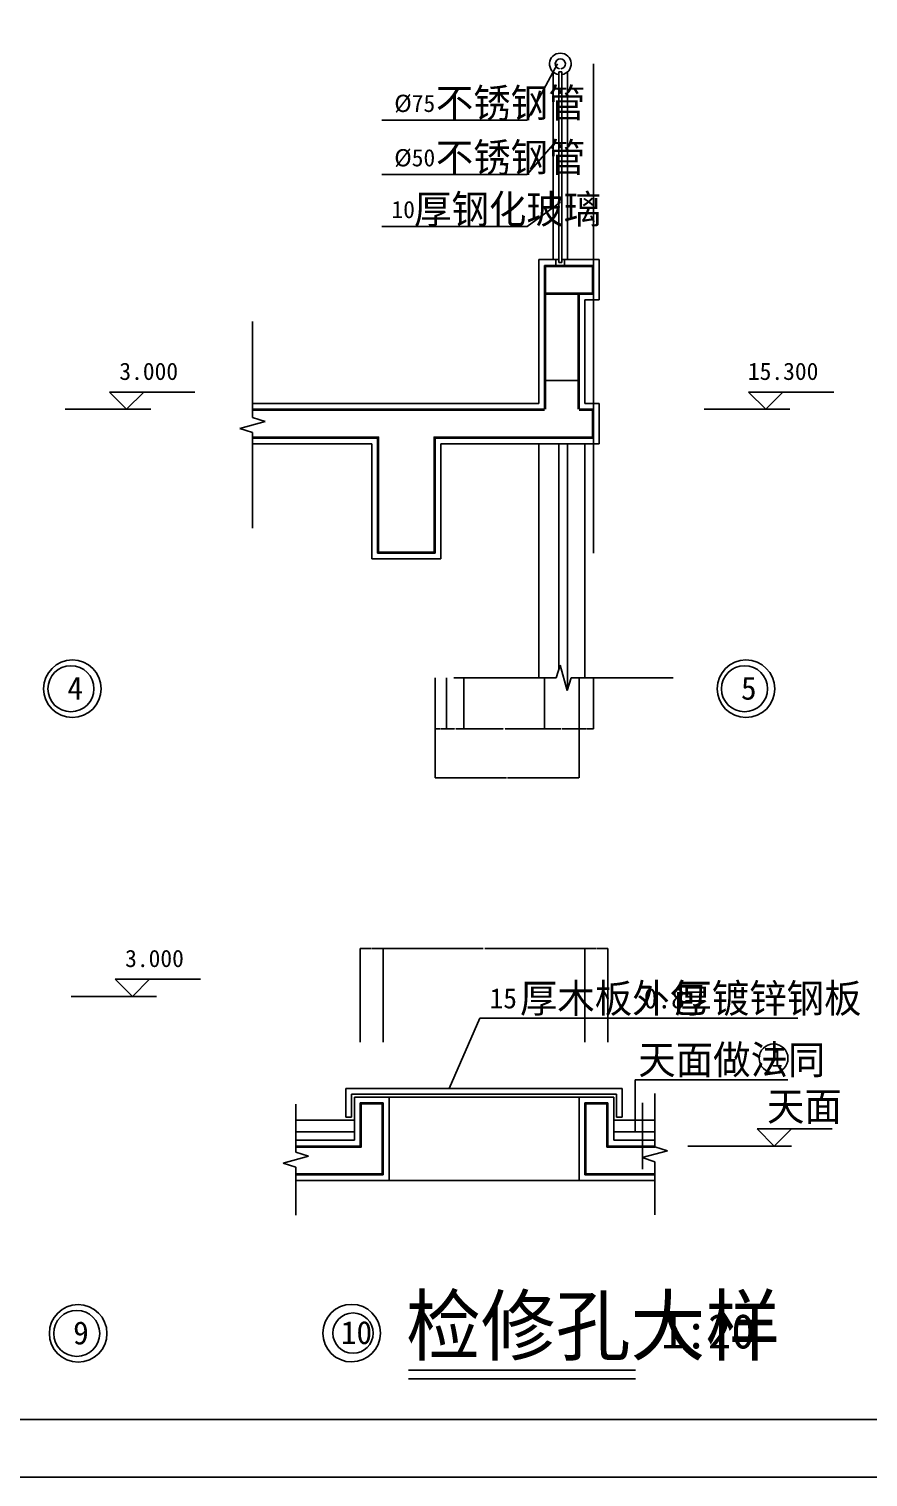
# Model space of a CAD drawing. Header units: metres. Extents: x 2560 to 14440, y -4690 to 3710.
# Drawn here: x 4829 to 7744, y -4690 to 342 of the extents above; entities that cross this region are included whole.
import ezdxf

# ---------------------------------------------------------------- set-up
doc = ezdxf.new("R2010")
doc.units = ezdxf.units.M
for name, color, linetype in [('E_WALL', 7, 'Continuous'), ('LM', 141, 'Continuous'), ('OTHER', 7, 'Continuous'), ('PUB_DIM', 3, 'Continuous'), ('PUB_TEXT', 7, 'Continuous'), ('PUB_TITLE', 4, 'Continuous'), ('PUB_WALL', 7, 'Continuous'), ('S_FLOOR', 2, 'Continuous'), ('S_OTHER', 7, 'Continuous'), ('S_SURFACE', 6, 'Continuous'), ('S_WALL', 7, 'Continuous')]:
    doc.layers.add(name, color=color, linetype=linetype)
doc.dimstyles.get("Standard").update_dxf_attribs({"dimtxt": 2.5, "dimasz": 2.5, "dimexe": 1.25, "dimexo": 0.625, "dimtad": 1, "dimcen": 2.5, "dimazin": 3, "dimtfac": 1, "dimtmove": 0, "dimatfit": 3})

# ---------------------------------------------------------------- blocks, each defined once
blk = doc.blocks.new('*D59')
for p, q in [((6240, -1912.64), (6240, -2260)), ((6740, -1912.64), (6740, -2260)), ((6240.25, -2260), (6488.5, -2260)), ((6491.5, -2260), (6739.75, -2260))]:
    blk.add_line(p, q)
at = {"layer": 'Defpoints'}
for p in [(6240, -1912.64), (6740, -1912.64), (6240, -2260)]:
    blk.add_point(p, dxfattribs=at)
at = {"layer": 'PUB_DIM', "insert": (6490, -2260), "char_height": 1, "attachment_point": 5}
blk.add_mtext('500', dxfattribs=at)
blk = doc.blocks.new('*D60')
for p, q in [((6340.02, -1912.64), (6340.02, -2090)), ((6620, -1912.64), (6620, -2090)), ((6340.27, -2090), (6477.01, -2090)), ((6483.01, -2090), (6619.75, -2090))]:
    blk.add_line(p, q)
at = {"layer": 'Defpoints'}
for p in [(6340.02, -1912.64), (6620, -1912.64), (6340.02, -2090)]:
    blk.add_point(p, dxfattribs=at)
at = {"layer": 'PUB_DIM', "insert": (6480.01, -2090), "char_height": 1, "attachment_point": 5}
blk.add_mtext('279,98', dxfattribs=at)
blk = doc.blocks.new('*D61')
for p, q in [((6240, -1912.64), (6240, -2090)), ((6280, -1912.64), (6280, -2090)), ((6240.25, -2090), (6259, -2090)), ((6261, -2090), (6279.75, -2090))]:
    blk.add_line(p, q)
at = {"layer": 'Defpoints'}
for p in [(6240, -1912.64), (6280, -1912.64), (6240, -2090)]:
    blk.add_point(p, dxfattribs=at)
at = {"layer": 'PUB_DIM', "insert": (6260, -2090), "char_height": 1, "attachment_point": 5}
blk.add_mtext('40', dxfattribs=at)
blk = doc.blocks.new('*D62')
for p, q in [((6280, -1912.64), (6280, -2090)), ((6340.02, -1912.64), (6340.02, -2090)), ((6280.25, -2090), (6307.51, -2090)), ((6312.51, -2090), (6339.77, -2090))]:
    blk.add_line(p, q)
at = {"layer": 'Defpoints'}
for p in [(6280, -1912.64), (6340.02, -1912.64), (6280, -2090)]:
    blk.add_point(p, dxfattribs=at)
at = {"layer": 'PUB_DIM', "insert": (6310.01, -2090), "char_height": 1, "attachment_point": 5}
blk.add_mtext('60,02', dxfattribs=at)
blk = doc.blocks.new('*D63')
for p, q in [((6740, -1912.64), (6740, -2090)), ((6790, -1912.64), (6790, -2090)), ((6740.25, -2090), (6764, -2090)), ((6766, -2090), (6789.75, -2090))]:
    blk.add_line(p, q)
at = {"layer": 'Defpoints'}
for p in [(6740, -1912.64), (6790, -1912.64), (6740, -2090)]:
    blk.add_point(p, dxfattribs=at)
at = {"layer": 'PUB_DIM', "insert": (6765, -2090), "char_height": 1, "attachment_point": 5}
blk.add_mtext('50', dxfattribs=at)
blk = doc.blocks.new('*D64')
for p, q in [((6620, -1912.64), (6620, -2090)), ((6740, -1912.64), (6740, -2090)), ((6620.25, -2090), (6678.5, -2090)), ((6681.5, -2090), (6739.75, -2090))]:
    blk.add_line(p, q)
at = {"layer": 'Defpoints'}
for p in [(6620, -1912.64), (6740, -1912.64), (6620, -2090)]:
    blk.add_point(p, dxfattribs=at)
at = {"layer": 'PUB_DIM', "insert": (6680, -2090), "char_height": 1, "attachment_point": 5}
blk.add_mtext('120', dxfattribs=at)
blk = doc.blocks.new('*D65')
for p, q in [((6789.75, -372.46), (6789.5, -372.46)), ((6790, -580), (6790, -372.46)), ((6790, -480), (6790, -372.46)), ((6790, -372.46), (6790, -372.46)), ((6790.25, -372.46), (6790.5, -372.46))]:
    blk.add_line(p, q)
at = {"layer": 'Defpoints'}
for p in [(6790, -372.46), (6790, -480), (6790, -580)]:
    blk.add_point(p, dxfattribs=at)
at = {"layer": 'PUB_DIM', "insert": (6790, -371.335), "char_height": 1, "attachment_point": 5}
blk.add_mtext('0', dxfattribs=at)
blk = doc.blocks.new('*D66')
for p, q in [((6790, -980), (6790, -1230)), ((6789.75, -1230), (6789.5, -1230)), ((6790, -1480), (6790, -1230)), ((6790, -1230), (6790, -1230)), ((6790.25, -1230), (6790.5, -1230))]:
    blk.add_line(p, q)
at = {"layer": 'Defpoints'}
for p in [(6790, -980), (6790, -1230), (6790, -1480)]:
    blk.add_point(p, dxfattribs=at)
at = {"layer": 'PUB_DIM', "insert": (6790, -1228.875), "char_height": 1, "attachment_point": 5}
blk.add_mtext('0', dxfattribs=at)
blk = doc.blocks.new('*D67')
for p, q in [((6790, -980), (6790, -1030)), ((6789.75, -1030), (6789.5, -1030)), ((6790, -1080), (6790, -1030)), ((6790, -1030), (6790, -1030)), ((6790.25, -1030), (6790.5, -1030))]:
    blk.add_line(p, q)
at = {"layer": 'Defpoints'}
for p in [(6790, -980), (6790, -1030), (6790, -1080)]:
    blk.add_point(p, dxfattribs=at)
at = {"layer": 'PUB_DIM', "insert": (6790, -1028.875), "char_height": 1, "attachment_point": 5}
blk.add_mtext('0', dxfattribs=at)
blk = doc.blocks.new('*D68')
for p, q in [((6790, -1080), (6790, -1155)), ((6789.75, -1155), (6789.5, -1155)), ((6790, -1230), (6790, -1155)), ((6790, -1155), (6790, -1155)), ((6790.25, -1155), (6790.5, -1155))]:
    blk.add_line(p, q)
at = {"layer": 'Defpoints'}
for p in [(6790, -1080), (6790, -1155), (6790, -1230)]:
    blk.add_point(p, dxfattribs=at)
at = {"layer": 'PUB_DIM', "insert": (6790, -1153.875), "char_height": 1, "attachment_point": 5}
blk.add_mtext('0', dxfattribs=at)
blk = doc.blocks.new('*D69')
for p, q in [((6790, -1230), (6790, -1355)), ((6789.75, -1355), (6789.5, -1355)), ((6790, -1480), (6790, -1355)), ((6790, -1355), (6790, -1355)), ((6790.25, -1355), (6790.5, -1355))]:
    blk.add_line(p, q)
at = {"layer": 'Defpoints'}
for p in [(6790, -1230), (6790, -1355), (6790, -1480)]:
    blk.add_point(p, dxfattribs=at)
at = {"layer": 'PUB_DIM', "insert": (6790, -1353.875), "char_height": 1, "attachment_point": 5}
blk.add_mtext('0', dxfattribs=at)
blk = doc.blocks.new('*D70')
for p, q in [((6790, -480), (6790, -730)), ((6789.75, -730), (6789.5, -730)), ((6790, -980), (6790, -730)), ((6790, -730), (6790, -730)), ((6790.25, -730), (6790.5, -730))]:
    blk.add_line(p, q)
at = {"layer": 'Defpoints'}
for p in [(6790, -480), (6790, -730), (6790, -980)]:
    blk.add_point(p, dxfattribs=at)
at = {"layer": 'PUB_DIM', "insert": (6790, -728.875), "char_height": 1, "attachment_point": 5}
blk.add_mtext('0', dxfattribs=at)
blk = doc.blocks.new('*D71')
for p, q in [((6790, -880), (6790, -930)), ((6789.75, -930), (6789.5, -930)), ((6790, -980), (6790, -930)), ((6790, -930), (6790, -930)), ((6790.25, -930), (6790.5, -930))]:
    blk.add_line(p, q)
at = {"layer": 'Defpoints'}
for p in [(6790, -880), (6790, -930), (6790, -980)]:
    blk.add_point(p, dxfattribs=at)
at = {"layer": 'PUB_DIM', "insert": (6790, -928.875), "char_height": 1, "attachment_point": 5}
blk.add_mtext('0', dxfattribs=at)
blk = doc.blocks.new('*D72')
for p, q in [((6790, 220), (6790, -130)), ((6789.75, -130), (6789.5, -130)), ((6790, -480), (6790, -130)), ((6790, -130), (6790, -130)), ((6790.25, -130), (6790.5, -130))]:
    blk.add_line(p, q)
at = {"layer": 'Defpoints'}
for p in [(6790, 220), (6790, -130), (6790, -480)]:
    blk.add_point(p, dxfattribs=at)
at = {"layer": 'PUB_DIM', "insert": (6790, -128.875), "char_height": 1, "attachment_point": 5}
blk.add_mtext('0', dxfattribs=at)
blk = doc.blocks.new('*D73')
for p, q in [((6790, -580), (6790, -730)), ((6789.75, -730), (6789.5, -730)), ((6790, -880), (6790, -730)), ((6790, -730), (6790, -730)), ((6790.25, -730), (6790.5, -730))]:
    blk.add_line(p, q)
at = {"layer": 'Defpoints'}
for p in [(6790, -580), (6790, -730), (6790, -880)]:
    blk.add_point(p, dxfattribs=at)
at = {"layer": 'PUB_DIM', "insert": (6790, -728.875), "char_height": 1, "attachment_point": 5}
blk.add_mtext('0', dxfattribs=at)
blk = doc.blocks.new('*D119')
for p, q in [((6019, -2853.56), (5979.75, -2853.56)), ((5980, -3179), (5980, -2853.56)), ((6060.25, -2853.56), (6021, -2853.56)), ((6060, -3179), (6060, -2853.56))]:
    blk.add_line(p, q)
at = {"layer": 'Defpoints'}
for p in [(6060, -2853.56), (5980, -3179), (6060, -3179)]:
    blk.add_point(p, dxfattribs=at)
at = {"layer": 'PUB_DIM', "insert": (6020, -2853.56), "char_height": 1, "attachment_point": 5}
blk.add_mtext('80', dxfattribs=at)
blk = doc.blocks.new('*D120')
for p, q in [((6407.185, -2853.56), (6059.75, -2853.56)), ((6060, -3179), (6060, -2853.56)), ((6760.62, -2853.56), (6413.185, -2853.56)), ((6760.37, -3179), (6760.37, -2853.56))]:
    blk.add_line(p, q)
at = {"layer": 'Defpoints'}
for p in [(6760.37, -2853.56), (6060, -3179), (6760.37, -3179)]:
    blk.add_point(p, dxfattribs=at)
at = {"layer": 'PUB_DIM', "insert": (6410.185, -2853.56), "char_height": 1, "attachment_point": 5}
blk.add_mtext('700,37', dxfattribs=at)
blk = doc.blocks.new('*D121')
for p, q in [((6960.09, -3390), (6960.09, -3465)), ((6959.84, -3465), (6959.59, -3465)), ((6960.09, -3540), (6960.09, -3465)), ((6960.09, -3465), (6960.09, -3465)), ((6960.34, -3465), (6960.59, -3465))]:
    blk.add_line(p, q)
at = {"layer": 'Defpoints'}
for p in [(6960.09, -3390), (6960.09, -3465), (6960.09, -3540)]:
    blk.add_point(p, dxfattribs=at)
at = {"layer": 'PUB_DIM', "insert": (6960.09, -3463.875), "char_height": 1, "attachment_point": 5}
blk.add_mtext('0', dxfattribs=at)
blk = doc.blocks.new('*D122')
for p, q in [((6960.09, -3540), (6960.09, -3580)), ((6959.84, -3580), (6959.59, -3580)), ((6960.09, -3620), (6960.09, -3580)), ((6960.09, -3580), (6960.09, -3580)), ((6960.34, -3580), (6960.59, -3580))]:
    blk.add_line(p, q)
at = {"layer": 'Defpoints'}
for p in [(6960.09, -3540), (6960.09, -3580), (6960.09, -3620)]:
    blk.add_point(p, dxfattribs=at)
at = {"layer": 'PUB_DIM', "insert": (6960.09, -3578.875), "char_height": 1, "attachment_point": 5}
blk.add_mtext('0', dxfattribs=at)
blk = doc.blocks.new('*D123')
for p, q in [((6799.37, -2853.56), (6760.12, -2853.56)), ((6760.37, -3179), (6760.37, -2853.56)), ((6840.62, -2853.56), (6801.37, -2853.56)), ((6840.37, -3179), (6840.37, -2853.56))]:
    blk.add_line(p, q)
at = {"layer": 'Defpoints'}
for p in [(6840.37, -2853.56), (6760.37, -3179), (6840.37, -3179)]:
    blk.add_point(p, dxfattribs=at)
at = {"layer": 'PUB_DIM', "insert": (6800.37, -2853.56), "char_height": 1, "attachment_point": 5}
blk.add_mtext('80', dxfattribs=at)

msp = doc.modelspace()

# ---------------------------------------------------------------- hatches: boundary and pattern name
at = {"layer": 'LM'}
h = msp.add_hatch(dxfattribs=at)
h.set_pattern_fill('ANSI31', scale=500)
h.paths.add_polyline_path([(6736.5, -580), (6623.5, -580), (6623.5, -880), (6736.5, -880)])
h = msp.add_hatch(dxfattribs=at)
h.set_pattern_fill('ANSI37', scale=500)
h.paths.add_polyline_path([(6934.95, -3490), (6934.95, -3450), (6860.38, -3450), (6860.38, -3490)])
h.paths.add_polyline_path([(7003.09, -3490), (7003.09, -3450), (6934.95, -3450), (6934.95, -3490)])
h.paths.add_polyline_path([(5960, -3490), (5960, -3450), (5755.97, -3450), (5755.97, -3490)])

# ---------------------------------------------------------------- linework, layer by layer
for points in [[(5055, -1950.94, 4000), (5055, -1951.02, 4000)], [(7395, -1950.94, 4000), (7395, -1951.02, 4000)], [(5075, -4190.94, 4000), (5075, -4191.02, 4000)], [(6025, -4189.93, 4000), (6025, -4190, 4000)]]:
    msp.add_lwpolyline(points, format="xyb")
for points in [[(6147.34, -4318.71), (6935.72, -4318.71)], [(6147.34, -4348.98), (6935.72, -4348.98)]]:
    msp.add_lwpolyline(points)
at = {"layer": 'E_WALL'}
for radius in [37.5, 17.5]:
    msp.add_arc((6675, 220), radius, 277.66, 262.34, dxfattribs=at)
at = {"layer": 'LM'}
for p, q in [((6650, -460), (6650, 192.05)), ((6670, -470), (6670, 192.42)), ((6670, 192.42), (6680, 192.42)), ((6680, -470), (6680, 192.42)), ((6700, -460), (6700, 192.05)), ((6600, -960), (6600, -460)), ((6670, -460), (6600, -460)), ((6660, -480), (6660, -460)), ((6660, -460), (6670, -460)), ((6670, -470), (6680, -470)), ((6810, -460), (6680, -460)), ((6680, -460), (6690, -460)), ((6690, -480), (6690, -460)), ((6810, -600), (6810, -460)), ((6760, -960), (6760, -600)), ((6810, -600), (6760, -600)), ((5605.12, -960), (6600, -960)), ((6760, -960), (6810, -960)), ((6810, -1100), (6810, -960)), ((5605.12, -1100), (6020.02, -1100)), ((6020.02, -1100), (6020.02, -1500)), ((6260, -1500), (6260, -1100)), ((6260, -1100), (6810, -1100)), ((6600, -1912.64), (6600, -1100)), ((6670, -1882.09), (6670, -1100)), ((6700, -1951.23), (6700, -1100)), ((6760, -1912.64), (6760, -1100)), ((6020.02, -1500), (6260, -1500))]:
    msp.add_line(p, q, dxfattribs=at)
for points in [[(6055.02, 24.64), (6559.74, 24.64), (6665.73, 220)], [(6055.02, -164.35), (6559.74, -164.35), (6650, -60)], [(6055.02, -344.29), (6559.74, -344.29), (6675.42, -260)]]:
    msp.add_lwpolyline(points, dxfattribs=at)
at = {"layer": 'OTHER'}
for p, q in [((5605.12, -1008.36), (5605.12, -675.2)), ((5561.12, -1046.36), (5649.12, -1022.36)), ((5605.12, -1060.36), (5561.12, -1046.36)), ((5649.12, -1022.36), (5605.12, -1008.36)), ((5605.12, -1393.52), (5605.12, -1060.36)), ((6674.28, -1868.64), (6660.28, -1912.64)), ((6698.28, -1956.64), (6674.28, -1868.64)), ((6660.28, -1912.64), (6305.28, -1912.64)), ((6712.28, -1912.64), (6698.28, -1956.64)), ((7067.28, -1912.64), (6712.28, -1912.64))]:
    msp.add_line(p, q, dxfattribs=at)
at = {"layer": 'PUB_DIM'}
for p, q in [((5108.41, -920), (5405.55, -920)), ((5168.41, -980), (5108.41, -920)), ((5108.41, -920), (5228.41, -920)), ((5228.41, -920), (5168.41, -980)), ((7328.41, -920), (7625.55, -920)), ((7328.41, -920), (7448.41, -920)), ((7388.41, -980), (7328.41, -920)), ((7448.41, -920), (7388.41, -980)), ((4955.24, -980), (5252.38, -980)), ((7175.24, -980), (7472.38, -980)), ((5128.41, -2960), (5425.55, -2960)), ((5128.41, -2960), (5248.41, -2960)), ((5188.41, -3020), (5128.41, -2960)), ((5248.41, -2960), (5188.41, -3020)), ((4975.24, -3020), (5272.38, -3020)), ((7618.84, -3480), (7358.29, -3480)), ((7418.29, -3540), (7358.29, -3480)), ((7478.29, -3480), (7418.29, -3540)), ((7478.29, -3540), (7118.29, -3540))]:
    msp.add_line(p, q, dxfattribs=at)
at = {"layer": 'PUB_TITLE'}
for points in [[(2560, -4690), (2560, 3710), (14440, 3710), (14440, -4690)], [(3060, -4490), (14240, -4490), (14240, 3510), (3060, 3510)]]:
    msp.add_lwpolyline(points, close=True, dxfattribs=at)
at = {"layer": 'PUB_WALL'}
for p, q in [((5930, -3340), (6890.38, -3340)), ((5930, -3440), (5930, -3340)), ((5950, -3360), (6870.38, -3360)), ((5950, -3440), (5950, -3360)), ((6870.38, -3440), (6870.38, -3360)), ((6890.38, -3440), (6890.38, -3340)), ((5930, -3440), (5950, -3440)), ((6890.38, -3440), (6870.38, -3440))]:
    msp.add_line(p, q, dxfattribs=at)
for points in [[(6623.5, -980), (6623.5, -480)], [(6736.5, -980), (6736.5, -580)], [(6736.5, -980), (6736.5, -580)], [(6620, -880), (6740, -880)], [(5605.12, -1076.5), (6043.52, -1076.5), (6043.52, -1476.5), (6236.5, -1476.5), (6236.5, -1076.5), (6786.5, -1076.5), (6786.5, -983.5), (6740, -983.5)], [(5605.12, -983.5), (6620, -983.5)], [(5755.97, -3543.5), (5983.5, -3543.5), (5983.5, -3393.5), (6056.5, -3393.5), (6056.5, -3636.5), (5755.97, -3636.5)], [(7003.09, -3636.5), (6763.88, -3636.5), (6763.88, -3393.5), (6836.88, -3393.5), (6836.88, -3543.5), (7003.09, -3543.5)]]:
    msp.add_lwpolyline(points, dxfattribs=at)
msp.add_lwpolyline([(6623.5, -576.5), (6623.5, -483.5), (6786.5, -483.5), (6786.5, -576.5)], close=True, dxfattribs=at)
at = {"layer": 'S_FLOOR'}
msp.add_line((6840.38, -3540), (6840.38, -3390), dxfattribs=at)
at = {"layer": 'S_OTHER'}
for p, q in [((7003.09, -3357.14), (7003.09, -3542.27)), ((5755.97, -3394.08), (5755.97, -3561.34)), ((5755.97, -3561.34), (5799.97, -3575.34)), ((7047.09, -3556.27), (6959.09, -3580.27)), ((7003.09, -3542.27), (7047.09, -3556.27)), ((5799.97, -3575.34), (5711.97, -3599.34)), ((5711.97, -3599.34), (5755.97, -3613.34)), ((5755.97, -3613.34), (5755.97, -3780.61)), ((6959.09, -3580.27), (7003.09, -3594.27)), ((7003.09, -3594.27), (7003.09, -3779.4))]:
    msp.add_line(p, q, dxfattribs=at)
at = {"layer": 'S_SURFACE'}
for p, q in [((6395.66, -3095.19), (6288.41, -3340)), ((7499.98, -3095.19), (6395.66, -3095.19)), ((7464.95, -3310), (6934.95, -3310)), ((6934.95, -3310), (6934.95, -3490)), ((5960, -3370), (6860.38, -3370)), ((5960, -3520), (5960, -3370)), ((6080, -3370), (6080, -3660)), ((6740.38, -3370), (6740.38, -3660)), ((6740.38, -3660), (6740.38, -3370)), ((6860.38, -3370), (6860.38, -3520)), ((6860.38, -3420), (6860.38, -3370)), ((5755.97, -3450), (5960, -3450)), ((7003.09, -3450), (6860.38, -3450)), ((5755.97, -3490), (5960, -3490)), ((5755.97, -3520), (5960, -3520)), ((7003.09, -3490), (6860.38, -3490)), ((7003.09, -3520), (6860.38, -3520)), ((5755.97, -3660), (6080, -3660)), ((6080, -3660), (6860.38, -3660)), ((7003.09, -3660), (6740.38, -3660))]:
    msp.add_line(p, q, dxfattribs=at)
for centre, radius in [((4980, -1951.02), 100), ((7320, -1951.02), 100), ((7415.85, -3235.17), 50), ((5000, -4191.02), 100), ((5950, -4190), 100)]:
    msp.add_arc(centre, radius, 0.06, 0, dxfattribs=at)
at = {"layer": 'S_WALL'}
for p, q in [((6790, -480), (6620, -480)), ((6620, -980), (6620, -480)), ((6790, -580), (6790, -480)), ((6790, -580), (6620, -580)), ((6740, -980), (6740, -580)), ((6620, -880), (6740, -880)), ((5605.12, -980), (6620, -980)), ((6740, -980), (6790, -980)), ((6790, -1080), (6790, -980)), ((5605.12, -1080), (6040.02, -1080)), ((6040.02, -1080), (6040.02, -1480)), ((6240, -1480), (6240, -1080)), ((6240, -1080), (6790, -1080)), ((6040.02, -1480), (6240, -1480)), ((5980, -3390), (6060, -3390)), ((5980, -3540), (5980, -3390)), ((6060, -3390), (6060, -3640)), ((6760.38, -3640), (6760.38, -3390)), ((6760.38, -3390), (6840.38, -3390)), ((6840.38, -3390), (6840.38, -3540)), ((5755.97, -3540), (5980, -3540)), ((7003.09, -3540), (6840.38, -3540)), ((5755.97, -3640), (6060, -3640)), ((7003.09, -3640), (6760.38, -3640))]:
    msp.add_line(p, q, dxfattribs=at)

# ---------------------------------------------------------------- texts
at = {"layer": 'PUB_DIM'}
for s, height, p in [('%%c75', 60, (6098.18, 53.07)), ('%%c50', 60, (6098.18, -135.93)), ('10', 60, (6088.41, -315.87)), ('3.000', 60, (5143.15, -878)), ('15.300', 60, (7326.58, -878)), ('3.000', 60, (5163.15, -2918)), ('厚木板外包', 100, (6534.55, -3076.67)), ('厚镀锌钢板', 100, (7071.17, -3076.67)), ('15', 70, (6429.21, -3061.59)), ('0.8', 70, (6964.72, -3061.59)), ('天面', 100, (7392.96, -3451.93))]:
    msp.add_text(s, height=height, dxfattribs=at).set_placement(p)
at = {"layer": 'PUB_TEXT'}
for s, height, p in [('不锈钢管', 100, (6242.68, 34.34)), ('不锈钢管', 100, (6242.68, -154.65)), ('厚钢化玻璃', 100, (6166.97, -334.59)), ('4', 80, (4962.5, -1989.02)), ('5', 80, (7302.5, -1989.02)), ('天面做法同', 100, (6945.75, -3290)), ('1', 60, (7407.1, -3264.17)), ('检修孔大样', 200, (6138.88, -4264.04)), ('1:20', 120, (7024.37, -4243.27)), ('9', 80, (4982.5, -4229.02)), ('10', 80, (5912.5, -4228))]:
    msp.add_text(s, height=height, dxfattribs=at).set_placement(p)

# ---------------------------------------------------------------- dimensions: what is measured, and where the dimension line sits
at = {"layer": 'PUB_DIM'}
for base, p1, p2, picture, middle in [((6790, -130), (6790, -480), (6790, 220), '*D72', (6790, -128.875)), ((6790, -372.46), (6790, -580), (6790, -480), '*D65', (6790, -371.335)), ((6790, -730), (6790, -980), (6790, -480), '*D70', (6790, -728.875)), ((6790, -730), (6790, -880), (6790, -580), '*D73', (6790, -728.875)), ((6790, -930), (6790, -980), (6790, -880), '*D71', (6790, -928.875)), ((6790, -1230), (6790, -1480), (6790, -980), '*D66', (6790, -1228.875)), ((6790, -1030), (6790, -1080), (6790, -980), '*D67', (6790, -1028.875)), ((6790, -1155), (6790, -1230), (6790, -1080), '*D68', (6790, -1153.875)), ((6790, -1355), (6790, -1480), (6790, -1230), '*D69', (6790, -1353.875)), ((6240, -2260), (6240, -1912.64), (6740, -1912.64), '*D59', (6490, -2260)), ((6240, -2090), (6240, -1912.64), (6280, -1912.64), '*D61', (6260, -2090)), ((6280, -2090), (6280, -1912.64), (6340.02, -1912.64), '*D62', (6310.01, -2090)), ((6340.02, -2090), (6340.02, -1912.64), (6620, -1912.64), '*D60', (6480.01, -2090)), ((6620, -2090), (6620, -1912.64), (6740, -1912.64), '*D64', (6680, -2090)), ((6740, -2090), (6740, -1912.64), (6790, -1912.64), '*D63', (6765, -2090)), ((6060, -2853.56), (6060, -3179), (5980, -3179), '*D119', (6020, -2853.56)), ((6760.37, -2853.56), (6760.37, -3179), (6060, -3179), '*D120', (6410.185, -2853.56)), ((6840.37, -2853.56), (6840.37, -3179), (6760.37, -3179), '*D123', (6800.37, -2853.56)), ((6960.09, -3465), (6960.09, -3540), (6960.09, -3390), '*D121', (6960.09, -3463.875)), ((6960.09, -3580), (6960.09, -3620), (6960.09, -3540), '*D122', (6960.09, -3578.875))]:
    dim = msp.add_linear_dim(base=base, p1=p1, p2=p2, dimstyle='Standard', dxfattribs=at)
    dim.commit()
    dim.dimension.update_dxf_attribs({"geometry": picture, "text_midpoint": middle})

doc.saveas('drawing.dxf')
